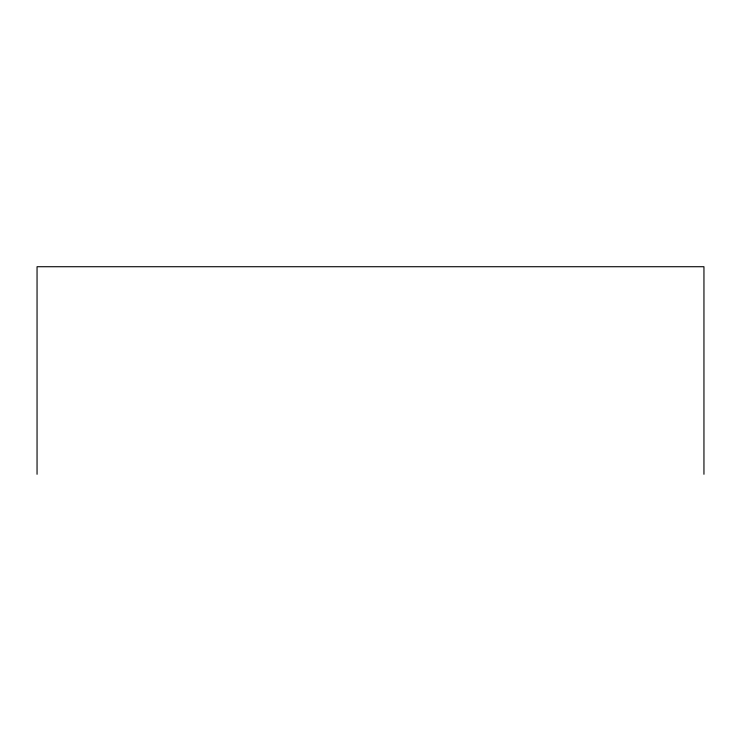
<?xml version="1.0" encoding="UTF-8"?>
<svg xmlns="http://www.w3.org/2000/svg" width="741" height="741" viewBox="0 0 741 741"><rect width="100%" height="100%" fill="white"/><g stroke="black" fill="none" stroke-linecap="round" stroke-linejoin="round"><path stroke-width="1.11" d="M703.95 474.277L703.95 266.723L37.05 266.723L37.05 474.277"/></g></svg>
